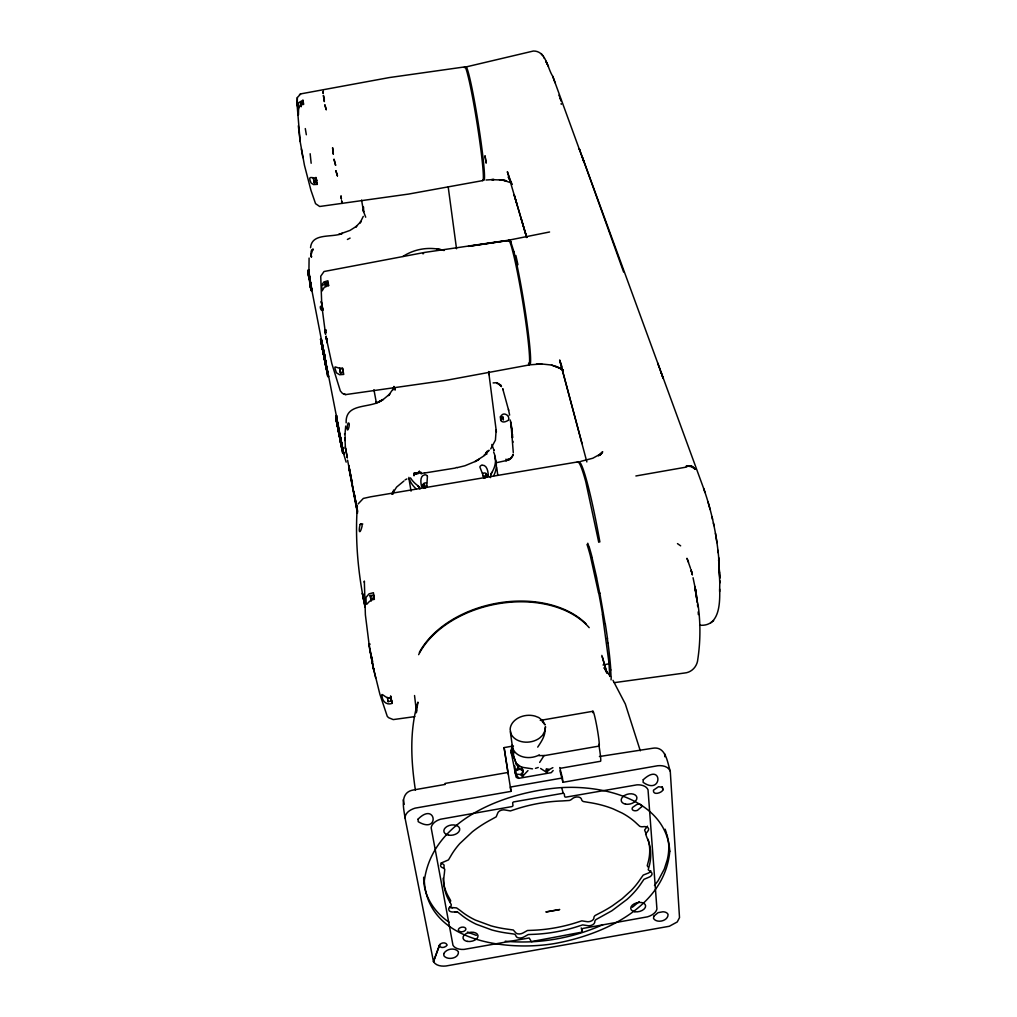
<?xml version="1.0" encoding="UTF-8"?>
<svg xmlns="http://www.w3.org/2000/svg" width="1017" height="1017" viewBox="0 0 1017 1017"><rect width="100%" height="100%" fill="white"/><g stroke="black" fill="none" stroke-linecap="round" stroke-linejoin="round"><path stroke-width="1.5" d="M321.69 285.078L322.109 290.913L324.423 287.074L328.605 285.561L327.906 280.768L323.902 281.963L321.69 285.078L325.796 284.607M513.28 452.59L510.865 422.08M312.016 290.506L309.219 274.234L308.456 274.565L309.74 281.137M364.315 582.36L364.328 581.05L365.383 614.84L369.807 650.079M496.156 429.988L495.419 440.158L490.728 448.891M699.62 625.201C719.782 627.019 720.036 602.839 719.667 589.097M298.413 108.59L298.35 114.972L298.413 108.59L300.333 105.399L303.511 104.115L302.952 100.263L298.515 102.704L298.439 109.175M719.769 582.97L718.676 557.596M482.846 180.581L408.605 194.069L319.681 206.489L315.55 203.667L310.91 190.179L304.439 165.237L300.142 141.477L297.193 105.882L297.32 97.594L300.74 93.882L389.346 77.559L464.909 66.88M544.909 730.956L545.481 726.748L544.909 730.956L542.557 735.329L539.671 738.011A17.734 13.374 -7.4 0 1 510.992 733.804L510.14 729.481A17.734 13.374 -7.4 0 1 535.031 716.095L538.756 717.532L542.709 720.748L545.125 724.93L541.997 721.167M297.193 105.882L297.32 97.594M719.642 591.589L719.807 580.631M325.554 360.615L325.237 359.446L324.766 360.806L325.554 360.615L324.181 358.124L323.673 351.462L323.571 354.513L324.334 354.208L324.003 352.492L322.77 350.852L323.571 354.513M391.723 700.624L392.13 703.37L390.897 697.001C387.566 701.285 379.951 690.149 382.125 696.62C382.494 701.616 386.981 705.455 392.13 703.37L391.57 700.916L388.163 701.654L388.189 700.548M506.034 460.726L507.928 459.951A6.801 6.788 12.1 0 0 511.615 457.714L513.102 454.396M322.681 348.424L323.19 347.204M325.682 361.493L324.487 359.687L325.275 363.234L325.974 362.853L326.292 364.455L325.504 364.582L326.012 362.878L325.275 363.234L325.504 360.577L324.487 359.687L325.554 360.73L327.894 372.769L326.965 372.222L326.355 365.205L325.491 364.95L326.279 364.811M490.397 477.011L490.893 474.57M324.703 360.336L323.368 350.255L323.508 354.107L324.334 354.208M324.766 360.806L325.656 361.048L322.923 346.911L322.122 347.039C320.406 335.216 325.02 356.675 325.338 359.522L324.359 358.861L324.499 355.302L325.16 362.599L325.02 361.48M370.188 644.142L369.044 644.015L369.158 645.566L373.57 669.199L370.048 651.071M322.77 350.852L323.991 352.823L322.58 349.695L323.266 348.755C322.02 347.445 325.542 355.022 324.944 357.87L324.398 358.759L325.148 358.785L324.131 356.764L324.359 358.861L325.084 358.505M309.651 278.035L308.914 270.064L308.151 270.141L308.863 278.213L309.651 278.035L309.588 276.611M345.068 433.318L345.704 426.085M357.348 506.11C354.895 540.002 358.137 574.135 365.141 607.327L362.37 593.229L363.577 599.522M416.487 709.764L416.309 712.79L417.911 702.137C409.381 730.753 411.008 760.932 415.394 790.107M508.284 416.156C499.55 407.639 496.334 427.915 508.487 420.161M393.261 493.906L393.566 490.041M338.775 429.784L343.797 454.014L328.567 375.883L325.491 364.95M309.092 258.064L308.926 270.967M506.085 460.612L505.983 459.125M322.897 310.312C319.541 311.736 319.325 300.829 322.897 309.88L321.245 301.426L322.783 309.232M308.456 274.565L310.35 286.298L309.931 281.811M508.742 419.233L508.589 419.97M514.246 752.644L511.894 753.75L511.106 751.792L511.704 754.5C515.174 755.517 514.526 763.996 518.899 766.462L515.428 770.886L515.988 774.026L520.653 774.573L522.471 776.467L522.789 769.856L521.301 767.085M327.156 369.641L326.482 369.87L326.444 366.323L325.847 366.984L326.228 367.862L326.864 367.455L326.444 366.323M361.582 200.107L363.628 211.943L363.539 206.998M324.944 357.87L324.156 357.997L324.804 357.107L324.563 359.662L324.499 355.302M339.335 432.327L338.75 433.293L339.614 437.094L340.39 436.992L343.797 454.014L335.991 418.851L336.792 418.851L336.08 419.068L336.703 422.64L337.491 422.525M311.151 254.606L311.444 257.047C310.986 255.598 310.299 247.995 313.236 249.775L312.944 248.873L311.151 254.606L311.444 257.047M599.42 756.521L652.215 748.334C665.932 745.575 667.228 762.038 670.267 771.191L679.509 917.626L677.246 921.961L669.313 926.271L445.942 965.997C441.505 966.455 436.013 965.832 433.484 961.65L405.033 817.935C403.711 808.134 399.338 792.472 413.258 790.006L445.217 784.412L445.052 783.433L507.992 772.462M405.033 817.935C405.173 812.57 410.563 809.532 415.114 808.134L511.004 791.379L510.381 787.056L562.426 777.967L562.935 782.302L657.732 765.737C662.385 765.242 668.322 766.322 670.267 771.191M325.91 330.042L325.504 332.661L324.906 329.864L325.91 330.042L325.249 331.453M511.843 747.037L511.208 751.029L511.894 753.75M393.376 387.922L393.07 389.842L393.49 387.452M323.749 351.717L323.253 353.09L323.368 350.255L324.029 356.992L324.754 357.158L324.131 356.764L324.181 358.124L324.944 357.997M662.97 789.866L662.372 787.26L658.508 786.726L653.448 790.196C652.685 795.714 661.698 793.006 662.97 789.866L662.181 786.866M457.091 467.667L464.922 465.761L475.714 461.26L478.893 459.392L475.079 461.565L484.397 455.565L487.181 451.217L486.418 452.705L489.024 450.213L488.262 451.535M346.161 422.843C345.195 401.766 371.319 409.292 383.078 399.528L377.383 402.503M443.895 868.454L444.111 865.251A5.25 3.267 -9.6 0 0 442.764 863.954L440.844 863.013M546.104 770.034L549.32 769.551L546.549 772.31L546.358 768.763L549.32 769.551L552.867 767.644M327.321 370.163L326.482 369.87L326.648 366.552M324.576 356.128L324.029 356.992L323.927 353.306M500.466 416.55L500.542 417.567M325.91 366.489L325.783 364.671M501.178 420.657L500.923 418.699M310.554 247.703C311.85 232.473 332.254 238.003 342.348 233.401L338.839 234.406L349.975 230.427L356.789 226.092L355.467 227.249L360.984 221.477L359.98 223.015L363.272 216.379M508.907 241.309L509.555 240.025L549.574 231.99M513.077 454.421L512.708 455.769M392.931 491.567L392.244 494.338L392.867 491.948M321.601 344.839L322.402 344.788L321.88 346.454L322.986 347.738M309.943 284.264L310.414 282.802L309.943 284.264L310.757 284.506L310.414 282.802M323.698 351.157L323.317 353.395L324.029 353.344M392.397 493.563L392.829 492.368M439.369 945.314L433.484 961.65L439.853 944.501C441.67 942.403 446.094 942.047 447.149 945.047C445.726 947.615 440.081 948.899 439.369 945.314L439.853 944.501M327.169 372.807L327.372 369.997M512.593 456.061L508.742 460.027L496.461 462.697M370.824 654.465L373.57 669.199M360.171 524.34C358.276 530.772 359.586 536.251 362.179 525.865L361.658 524.136L360.171 524.34L362.789 524.035M323.609 351.056L323.037 352.187L323.813 352.06L323.419 349.912M337.72 426.606L338.369 425.322L337.695 425.411L337.911 428.958L339.614 437.094M392.181 494.084L396.592 487.092L403.952 480.99M392.664 389.575L388.43 395.588L389.854 393.96L383.612 399.173L378.337 402.058M517.081 770.072L518.111 768.153L517.132 763.97L520.437 766.576L518.899 766.462M358.073 503.987L363.336 498.419L370.76 496.792L577.821 461.896M543.409 756.61L539.658 762.432M373.811 595.314L370.264 595.581L370.735 598.949L374.078 597.551L373.417 592.708L369.057 593.864L366.006 597.411C366.273 611.09 366.082 600.259 374.383 599.344L373.697 595.161M537.713 747.126C541.184 741.851 545.506 735.838 544.934 729.227M601.759 452.451L599.839 455.273L602.725 451.777L598.416 455.819L601.797 453.264L592.809 458.235L580.783 461.362M654.452 885.464L658.024 880.862L664.304 869.052L667.254 859.848A123.972 76.733 -11.6 0 0 668.398 841.301L666.974 834.385M326.215 363.679L325.44 363.819L325.948 366.857L326.991 367.823L326.889 366.819M327.004 372.362L327.423 371.294L327.843 372.476L327.004 372.362L327.754 372.133L325.3 363.374L325.974 362.853L325.643 364.849L325.44 363.819L326.304 364.544M326.533 369.946L327.067 369.311M315.893 177.378L316.745 180.823L313.859 181.344L314.24 182.857L316.859 182.157L317.329 184.369L313.567 184.585L311.1 183.009C307.973 175.954 310.299 177.301 316.198 178.331L316.745 180.823L316.033 179.92M511.932 752.186L511.335 752.898L516.064 777.052L516.992 777.751L518.784 778.323L551.227 772.666L553.172 770.543M511.704 754.5L513.979 751.881M308.888 275.645L309.219 274.234M520.653 774.573L522.916 772.094L521.874 767.238L532.527 768.865M527.976 770.581L522.471 776.467M486.355 477.278L488.287 475.257C488.096 471.697 487.079 464.896 482.185 465.138M424.178 487.766L421.597 486.495L422.754 485.401A3.407 2.276 -9.1 0 1 423.58 484.829M336.589 415.559L336.894 419.08L336.157 419.258L335.864 415.94L336.703 415.724M419.347 471.214L418.572 473.49L416.233 473.897L414.733 472.663M639.312 901.621L632.332 907.253M582.245 932.068L531.395 941.602L529.145 937.966L464.006 949.408A12.624 7.564 -10 0 1 452.972 945.238L431.17 827.825A13.399 8.517 -9.8 0 1 440.552 819.219L511.958 806.583L512.988 805.858L512.644 802.667L513.496 801.943L563.227 793.247C565.579 793.387 563.367 797.277 565.732 797.163L636.973 784.844A13.348 8.467 -13.5 0 1 648.032 789.853L656.931 909.045A12.573 7.513 -13.1 0 1 647.524 916.826L582.957 928.419L581.94 929.284L582.245 932.068L581.254 927.936M325.834 362.535L325.109 362.878L326.902 367.811M710.705 622.849L713.642 620.65M303.117 101.675L300.625 102.361L300.676 103.454L303.524 104.509L303.117 101.675L300.676 103.454L301.248 106.721M325.872 286.692L325.478 284.48L328.122 282.573L325.198 282.98L325.478 285.141L327.855 283.514L328.605 285.675M323.813 352.035L323.139 352.505L322.91 351.437M321.347 343.555L322.402 344.471L321.003 341.267L321.83 341.292L322.478 344.649L321.766 345.132L321.436 344.013L322.147 343.492L321.436 344.013L322.554 345.055L321.766 345.132L320.952 341.521L321.753 340.987L321.258 342.615L322.033 342.449L321.753 340.987M323.889 356.039L324.347 354.425L323.953 356.853L324.779 356.878M323.533 350.42L322.338 348.628L322.821 350.852L323.355 349.492L322.58 349.695L323.317 353.395M402.974 256.449C414.949 248.542 430.394 246.356 444.111 250.525M300.74 93.882L299.481 94.581M311.278 286.921L311.749 289.438L310.96 289.642L309.867 284.048L310.643 283.807M415.699 473.579C413.194 474.532 414.504 478.257 413.716 473.236L420.86 472.168C421.902 476.248 420.402 470.49 418.165 472.638M405.109 479.871L406.876 478.943M347.407 239.465L350.09 238.08M388.163 701.654L387.604 698.666L390.846 697.115L390.63 695.844M342.78 371.866L340.415 372.921L339.767 369.438L342.589 368.434L343.746 374.421L339.589 374.726L336.449 372.819C332.915 362.649 335.445 369.006 342.576 368.154L343.25 372.235M335.864 417.046L336.602 416.728M323.711 354.831L323.317 353.954L324.169 353.916L323.317 353.954L323.953 356.853L324.703 356.535L324.385 354.78M603.056 924.593C572.546 938.271 538.565 944.259 505.233 941.195M416.233 473.897L416.919 473.63M521.874 767.238L522.725 771.039L520.145 769.106L515.428 770.886L515.466 773.53L514.831 766.004M324.398 358.759L324.194 356.903L325.084 356.827M485.808 452.718L486.978 452.323M481.791 465.214L481.117 465.494A3.559 2.797 14 0 0 480.1 466.472A3.521 2.784 23.8 0 0 479.884 467.032L483.838 477.202M535.451 768.356L538.26 767.479M325.504 360.577L324.893 361.81L325.783 361.912M421.102 473.68L424.801 472.727M320.876 341.102L321.652 340.898L321.308 339.106L320.52 339.233L321.397 343.301M466.129 66.919L533.366 51.028C546.116 50.812 547.337 68.228 552.765 76.351L582.182 157.076M322.923 347.433L322.02 346.975L322.809 346.835M326.406 369.057L327.169 368.891L326.902 367.429L326.101 367.557L325.58 365.345M326.991 367.823L326.139 367.912L325.364 363.984L325.186 361.938L325.936 361.772M538.794 755.618L544.553 755.542M320.52 339.233L322.033 342.449M339.36 432.365L338.521 431.437M425.004 472.943L455.476 468.036M603.017 664.991L609.107 663.77L602.395 614.281M324.131 357.399L324.792 357.272M327.347 366.819L326.432 366.463L326.686 370.811L327.754 376.557L328.682 376.481M310.795 284.785L309.969 284.824L310.77 288.866L311.749 289.438M337.847 424.318L339.271 431.195L338.508 431.322L336.856 423.301L337.606 423.148L338.305 426.339M339.436 432.657L338.699 432.81L338.903 434.106L340.339 440.806L341.102 440.692L340.428 437.348L339.678 437.45M336.856 423.301L337.491 426.682L338.254 426.53M342.843 450.595L343.479 452.959L342.704 453.061L340.644 442.929L341.407 442.789M320.952 341.521L321.83 341.826M528.954 364.989L446.298 380.294L345.818 394.571L342.475 393.439L340.339 390.935L331.809 363.565L326.012 336.792L327.118 342.843M341.292 446.488L342.055 446.349M343.263 372.4L340.415 372.921L339.627 368.103M635.879 475.969L686.755 467.019M560.583 768.255L600.602 761.263A17.581 1.17 80 0 0 598.759 744.38M540.281 720.392L592.86 711.29M508.144 774.013L504.101 747.597L513.458 745.969M543.307 755.809L599.127 746.071M324.067 352.073L323.292 352.2L323.991 356.967M308.24 273.001L309.054 272.874M340.631 438.899L339.894 439.013L341.076 444.607L341.826 444.48L341.026 440.857M320.584 339.525L321.372 339.398M323.368 353.09L324.143 352.963M340.047 435.721L339.297 435.848L338.979 431.081M321.525 344.432L322.046 346.644L322.834 346.517L322.313 344.293M343.199 451.523L341.839 445.192L341.076 445.293L340.733 443.539L341.483 443.348M322.402 348.475L323.203 348.348L322.72 346.454L321.88 346.454L322.478 348.869L323.266 348.755M339.335 432.034L338.547 432.149L337.898 428.538L339.335 436.14L340.098 436.013M338.216 426.237L337.441 426.352L336.754 422.983L337.53 422.856L336.767 422.894L335.991 418.851M340.187 437.552L339.932 436.026L340.517 442.268L341.292 442.153L340.822 439.853M340.644 442.929L341.153 445.649L341.89 445.535M484.27 454.891L486.812 454.09L486.889 452.082M341.369 442.497L340.593 442.611L341.267 446.018L342.017 445.916M506.695 240.711L468.29 246.356L506.669 240.711M508.614 240.215L424.89 252.381L324.029 271.514L320.724 276.23L321.715 303.397M309.969 284.824L310.973 285.574M337.835 427.941L338.597 427.839M614.344 682.636L684.505 673.025C691.814 672.453 697.268 666.338 697.815 659.207C700.586 640.774 700.599 621.984 697.891 603.564M414.809 716.616L393.248 719.591L388.621 717.697L387.261 716.337L379.875 694.204L372.642 665.029L375.705 677.983M339.894 439.013L340.504 441.734L341.28 441.632M341.331 442.446L340.581 442.548L340.364 439.471M327.741 375.972L328.567 375.883M341.153 445.649L342.144 450.213L342.92 450.124M422.767 253.729L423.555 253.653M452.629 907.889L449.527 907.342L456.582 907.914L460.396 910.622A104.611 64.732 -11.6 0 0 475.562 920.143L490.969 925.826A104.611 64.732 -11.6 0 0 508.271 929.284L513.28 929.996L515.327 932.309A5.021 3.013 -11 0 0 522.878 933.047L527.48 930.491L533.251 930.263A104.611 64.732 -11.6 0 0 576.283 922.622L581.838 920.843L586.148 921.529A5.021 3.013 -12.2 0 0 593.877 918.376L593.941 917.359A5.009 3 -12.3 0 1 595.237 915.453L599.827 913.037A104.611 64.732 -11.6 0 0 612.476 905.753L622.15 898.736L630.921 890.765A104.611 64.732 -11.6 0 0 640.608 878.764L643.227 875.09L647.27 873.489A5.11 3.115 -13.3 0 0 650.855 870.832M323.05 352.302L323.902 352.619M530.836 364.747L541.73 363.972L536.404 364.162M309.448 276.764L308.685 276.802L308.316 273.687L308.215 271.323L308.99 271.247M454.942 911.842L453.29 911.995A5.149 3.14 -9.9 0 1 449.145 910.673L448.637 909.147A5.149 3.14 -9.9 0 1 449.425 907.545L450.442 906.617A5.149 3.14 -9.7 0 0 451.268 904.609L449.374 901.202A104.802 64.707 -11.6 0 1 444.34 873.679L444.76 869.37A5.25 3.267 -9.7 0 0 443.425 868.086L442.064 867.501A5.263 3.28 -9.8 0 1 440.514 865.213L441.887 862.912A5.263 3.28 -9.8 0 1 444.137 861.768L448.484 859.886L450.633 856.276A104.802 64.707 -11.6 0 1 459.773 843.601L472.371 831.792A104.802 64.707 -11.6 0 1 491.402 819.473L496.207 816.829L497.529 813.575A5.365 3.42 -11 0 1 505.729 810.104L510.394 810.93L516.318 808.998A104.802 64.707 -11.6 0 1 562.312 800.938L569.38 800.468A5.365 3.42 -12.3 0 0 571.529 799.375L572.698 798.383A5.352 3.407 -12.4 0 1 581.393 798.892L581.699 799.972A5.352 3.407 -12.6 0 0 583.466 801.549L588.716 802.426A104.802 64.707 -11.6 0 1 613.137 808.884L622.112 813.053A104.802 64.707 -11.6 0 1 636.744 823.567L639.693 826.274A5.25 3.28 -13.5 0 0 642.591 826.757L644.282 826.579A5.238 3.267 -13.5 0 1 647.702 831.321L645.604 834.016L647.092 837.983A104.802 64.707 -11.6 0 1 649.253 865.899L648.223 869.751L650.804 871.963A5.123 3.115 -13.3 0 1 648.249 877.518L643.952 879.336L641.574 882.794A104.802 64.707 -11.6 0 1 627.12 899.32L611.891 910.762L596.127 919.495A5.021 3 -12.3 0 0 594.818 921.389L594.754 922.406A5.021 3 -12.2 0 1 587.012 925.559L582.703 924.885L577.135 926.665A104.802 64.707 -11.6 0 1 534.027 934.318L528.255 934.547L523.641 937.102A5.034 3.013 -11 0 1 516.077 936.365L515.759 935.424A5.034 3.013 -10.8 0 0 514.03 934.064L509.008 933.352A104.802 64.707 -11.6 0 1 491.681 929.907L476.261 924.237A104.802 64.707 -11.6 0 1 461.057 914.728L457.904 912.236L454.942 911.842L457.243 912.007M370.379 595.759L373.506 595.504M689.195 465.939L686.45 466.155L691.84 466.409L695.323 469.244L691.852 466.447L686.424 466.091L691.852 466.447L695.348 469.307L691.852 466.447M341.509 447.455L342.271 447.404M370.735 598.949L373.252 598.784M486.037 180.009L493.728 179.526M494.071 179.488L491.694 179.628L502.779 180.073L499.512 179.717L506.568 180.823L503.428 180.238L510.852 182.755M322.821 350.852L323.838 351.666L323.101 352.124L322.338 348.628L323.406 349.645M325.847 366.984L326.686 366.946M325.364 363.984L326.152 363.959M324.003 352.492L323.139 352.505L322.72 349.835L323.266 352.467L323.063 351.259M541.565 363.972L551.494 365.027L560.164 368.218L551.494 365.027M325.91 362.942L325.109 362.878L325.504 364.582M310.261 285.917L311.024 285.98M308.367 273.942L309.079 274.005M344.178 394.291L345.818 394.571M441.747 249.839L436.624 248.885M327.499 371.129L326.762 370.976L327.22 372.095M456.353 467.464L457.078 467.629M555.892 366.311L562.859 369.934M514.017 751.741L510.788 750.317M310.172 285.701L311.685 288.879M322.618 349.721L323.508 349.962L322.58 349.695L322.529 347.369M323.889 355.747L324.703 356.535M467.413 932.068L476.287 935.36M324.436 358.67C326.126 365.713 323.19 355.683 325.275 359.014M488.287 475.257L486.8 474.608A3.407 2.276 -7.7 0 0 485.808 474.329M518.111 768.153L520.145 769.106M540.612 768.471L546.549 772.31M339.208 433.992L339.869 434.399M498.699 384.121L501.457 386.625L500.898 385.316M326.304 367.226L327.054 368.561M562.935 369.921L560.545 368.281L562.998 370.074M677.462 543.612L680.653 545.849M345.233 433.827L344.547 433.878L345.195 436.166M419.843 488.554L418.699 486.723A4.424 1.653 55.6 0 0 418 485.884L417.072 485.084A44.201 29.29 -8.4 0 1 410.512 477.888M448.993 922.139C434.221 912.173 423.212 895.456 423.682 877.213M327.385 339.093L326.241 338.025L326.622 339.513L326.114 336.08M493.118 382.926L496.881 382.697L500.72 385.074M419.703 488.236L418.483 486.431L419.945 488.872M648.121 867.107L647.232 865.721L648.261 861.869A104.611 64.732 -11.6 0 0 648.083 839.279M427.267 475.943L426.835 475.46A3.559 2.835 -29.7 0 0 425.513 474.85A3.547 2.987 -37.6 0 0 424.814 474.786C419.665 475.651 420.707 482.961 421.597 486.495M542.773 55.63L541.222 53.596M609.857 675.822L604.073 667.686L607.06 672.809L604.873 668.283L606.539 672.262M324.27 357.641L324.804 358.429M515.988 774.026L518.784 778.323M612.971 680.322L625.315 703.967L640.303 750.826M512.339 184.433L508.271 176.907L511.259 183.022L507.356 171.708L516.572 203.044M543.828 57.359L544.387 58.414M547.299 64.135L545.786 61.109L548.455 66.461M646.1 833.94L644.6 829.974L646.698 827.279A5.238 3.267 -13.5 0 0 647.46 826.16M491.821 444.467L494.084 450.684L493.855 449.832M510.636 241.372L513.916 251.796M561.842 366.387L559.642 359.993L586.86 461.934M558.892 95.191L559.286 96.119M500.478 416.563L500.873 418.356M515.632 762.292L516.534 764.593L514.055 757.729M688.522 562.198L686.971 558.282L690.568 568.478M427.445 476.248L426.708 486.838M363.501 211.422L365.7 217.206M658.063 363.959L657.719 363.107L658.241 364.645M660.732 371.281L579.27 148.813L580.16 151.126M658.101 364.048L658.279 364.76M661.355 372.947L660.885 371.675L703.611 488.338C711.747 511.513 716.934 535.743 718.93 560.214M661.393 373.048L663.237 378.502L662.588 376.964M552.765 76.351L555.104 82.758M662.499 376.722L661.66 374.345M394.151 387.274L395.181 390.07L393.948 386.396M582.334 157.038L623.599 272.009M325.91 332.61L324.906 329.864L325.567 334.326L322.008 307.21M559.922 97.772L560.278 98.751M658.419 364.938L659.181 367.086M582.792 158.309L584.127 162.517L583.313 160.47M665.131 829.198L666.504 833.088M346.149 462.125L343.606 453.735M659.308 367.442L659.664 368.485M661.419 373.671L659.715 368.65M583.148 159.961L582.232 157.254M587.788 543.243L589.377 548.036M337.657 423.225L336.894 419.08M703.611 488.338L705.023 492.52M560.392 99.119L560.418 99.17A12.674 0.928 76.6 0 0 560.278 98.776M309.867 284.048L310.477 287.239L310.109 283.934M375.693 401.969L375.896 402.643M503.008 389.638L502.703 388.672L508.627 410.283M520.984 218.058L526.679 237.368M692.246 574.478L691.077 569.94L692.374 574.91M526.628 237.139L514.119 194.717L526.704 237.533M601.848 655.393L606.653 672.072M602.255 656.766L606.984 673.19M707.934 501.686L710.133 509.479M338.508 431.322L337.491 426.682M340.339 440.806L339.335 436.14M561.969 788.709L563.227 793.247M560.202 362.103L582.029 443.565M691.077 569.94L691.662 572.113M322.999 350.115L322.681 349.238M559.744 767.53L562.426 777.967M559.986 770.861L562.935 782.302M592.123 557.952L596.852 578.444M508.386 416.5L508.462 416.83A3.102 0.801 79.2 0 1 508.742 418.597M338.686 428.882L339.271 431.195M340.517 438.365L341.102 440.692M310.77 288.866L310.96 289.642M468.634 78.385L467.095 72.309A57.575 3.293 81 0 0 464.362 67.669M322.402 344.788L322.923 346.911M320.863 340.987L321.258 342.615M322.02 346.975L322.478 348.869M371.027 654.719L372.731 661.838M371.04 654.821L371.764 657.808M321.308 339.106L322.186 343.174M515.861 255.509L517.933 264.725M712.002 516.903L712.548 519.331M321.041 341.966L321.626 344.598M337.746 427.56L336.767 422.894M369.044 644.015L369.502 646.126M693.047 577.72L695.628 590.191M713.375 522.992L713.959 525.624M694.789 586.364L695.348 588.97M309.003 276.662L309.499 278.963M317.329 184.369L316.643 181.992L314.24 182.857L313.401 177.784L313.859 181.344M326.864 367.455L327.169 368.891M508.462 409.457L509.631 415.114M348.996 467.795L348.704 466.383L357.539 512.098M324.41 357.069L324.944 360.895M508.093 459.15L508.347 460.167L508.258 459.061M325.694 361.62L325.898 362.332L325.809 361.378M510.267 419.996L511.92 430.115L511.22 424.547M356.878 510.267L357.399 512.924M311.672 289.273L321.639 340.835M340.504 441.734L341.076 444.607M403.279 799.769L404.181 804.371M598.555 592.987L590.343 555.765A73.86 5.682 80.2 0 0 586.987 544.413M323.164 350.763L323.737 354.463L323.673 353.382M370.264 595.581L370.697 597.767M347.28 457.688L345.538 448.357L347.331 457.688M348.971 468.646L357.463 513.356M309.193 277.476L309.537 279.243M342.144 450.213L342.704 453.061M347.611 460.256L357.412 511.551M309.257 275.238L309.791 278.467M323.393 351.157L323.889 353.713M340.733 443.476L341.076 445.293M324.487 359.687L324.893 361.81M325.186 361.938L325.567 363.984M355.836 503.148L357.463 511.78M372.12 662.347L372.311 663.376M599.763 592.873L605.102 623.459M510.839 422.716L511.271 425.017M325.198 282.98L325.478 284.48M336.741 418.775L337.25 421.47M373.938 389.714L376.455 403.393M336.678 419.385L337.085 421.623M308.151 270.141L308.596 273.268M310.452 282.357L310.77 284.15M419.246 471.367L419.474 472.651M598.746 542.29L585.792 481.816A90.411 7.259 80.3 0 0 577.186 462.239M310.147 153.732L311.164 163.254M342.106 202.472L342.271 203.425M302.952 100.263L303.358 102.628M301.337 148.876L302.863 157.584M305.291 128.574L306.346 134.752M326.711 370.391L327.754 376.557M408.961 478.715L411.046 491.16M495.266 457.701L495.025 456.252M496.182 463.218L495.851 461.222L496.08 462.671M387.401 697.433L387.604 698.666M301.185 106.048L300.625 102.361M369.946 648.604L370.684 653.321M715.434 533.289L716.947 542.646M370.913 598.86L371.256 600.996M502.907 417.822C504.101 424.585 502.551 413.461 502.856 417.491M504.101 747.597L511.004 791.379M341.267 446.018L340.53 439.395M510.331 731.731L513.788 756.495M607.302 638.256L607.937 642.897M697.471 604.734L697.738 606.729M456.519 248.745L448.217 187.052M696.963 599.369L695.946 592.021L697.459 603.03L697.128 600.589M695.768 592.339L695.221 588.246L695.679 592.619M496.385 431.933L488.63 371.536L489.024 374.637M496.716 467.172L497.72 474.952M324.029 356.611L324.232 358.238M363.336 210.608L363.222 209.833M695.946 593.445L695.475 589.606L695.908 593.801M310.63 282.345L310.732 283.107M325.961 365.243L325.605 362.179M414.542 695.539L416.385 711.137M308.215 271.323L308.685 276.802M298.337 125.79L300.142 141.477M717.951 550.311L718.193 552.765M608.814 660.77L609.806 676.483M310.884 288.663L311.177 290.773L309.842 282.523M345.322 446.921L345.449 448.637L344.916 437.259L344.992 440.501M512.365 434.119L512.415 434.831M512.886 441.238L512.962 442.293M326.101 366.349L326.177 367.34M336.525 420.085L336.703 422.64M338.369 429.555L338.547 432.149M696.111 594.716L696.327 597.996M340.301 439.128L340.517 442.268M664.648 753.788L664.838 756.737M336.563 419.83L336.754 422.983M698.196 611.916L698.348 614.56M390.846 697.115L391.049 700.764M610.721 669.783L610.95 675.072M308.761 275.505L308.863 278.213M364.595 601.467L364.683 604.454M482.503 473.579A2.339 1.564 -7.7 0 1 485.745 473.274A2.339 1.564 -7.7 0 1 485.935 475.447A2.339 1.564 -7.7 0 1 482.694 475.88M485.579 474.99A2.339 1.564 -7.7 0 1 486.101 477.405M485.478 477.761A2.339 1.564 -7.7 0 1 483.609 477.965M493.614 452.044A44.201 29.29 -8.4 0 1 491.847 472.485M495.025 458.387A44.29 29.417 -8.4 0 1 493.537 476.007M416.36 489.012A44.29 29.417 -8.4 0 1 408.859 477.367M426.72 485.63A2.339 1.564 -9 0 1 423.682 485.694A2.339 1.564 -9 0 1 423.568 483.634A2.339 1.564 -9 0 1 426.581 483.011M425.576 487.931A2.339 1.564 -9 0 1 423.593 485.821M418.025 485.935A4.411 1.602 55.4 0 1 418.712 486.723M490.486 477.609A2.759 1.182 -74.7 0 1 490.436 476.693M424.076 484.6A3.407 2.276 -9.1 0 1 424.598 484.435M507.953 241.385A63.219 4.119 80.8 0 1 511.983 248.453L513.903 256.03A63.219 4.119 80.8 0 1 526.45 326.749A63.219 4.119 80.8 0 1 528.509 364.887M513.903 251.758A63.257 4.144 80.8 0 1 527.709 328.453A63.257 4.144 80.8 0 1 528.535 363.171M509.797 240.114A63.257 4.144 80.8 0 1 510.979 242.148M589.288 547.362A73.987 5.733 80.2 0 1 592.047 557.163M608.013 643.138A73.847 5.708 80.2 0 1 610.797 670.076M611.179 676.152A73.834 5.962 79.7 0 1 611.064 679.877M596.928 579.372A73.898 3.737 79.6 0 1 599.738 593.407M605.28 623.752A73.809 6.293 80 0 1 607.518 638.829M598.632 592.479A73.745 5.873 80.2 0 1 602.572 614.382M443.158 878.23A104.611 64.732 -11.6 0 0 448.726 897.096L450.607 900.515A5.149 3.153 -9.7 0 1 450.175 902.028M539.29 754.906A17.607 13.361 -7.4 0 1 521.276 756.317A17.607 13.361 -7.4 0 1 512.276 744.876M496.665 383.333A6.776 6.738 38.1 0 1 498.216 383.867M468.646 78.436A57.575 3.293 81 0 1 480.138 144.134A57.575 3.293 81 0 1 482.478 180.378M578.088 462.379A90.411 7.297 80.3 0 1 599.877 541.934M561.092 103.632A11.454 0.979 77.6 0 1 561.282 104.319M560.736 99.806A13.552 1.17 77.3 0 1 561.219 101.331M465.633 67.3A57.372 3.305 81 0 1 472.892 92.814A57.372 3.305 81 0 1 482.465 153.071L482.846 156.262A57.372 3.305 81 0 1 483.393 179.742M419.373 652.393A94.975 64.796 -11.5 0 1 497.936 603.043A94.975 64.796 -11.5 0 1 585.983 623.777M418.635 654.668A95.077 64.846 -11.5 0 1 499.894 603.462A95.077 64.846 -11.5 0 1 589.186 627.667M592.708 712.65A17.696 1.195 80 0 1 597.017 727.536A17.696 1.195 80 0 1 598.619 745.461M347.128 427.814C347.153 434.971 351.157 421.864 348.157 423.047A4.526 1.081 -83.7 0 0 347.382 425.703L347.128 427.814M323.266 91.314L323.152 93.259L323.266 91.314M669.809 851.216C664.597 907.177 602.992 935.043 553.896 943.662C506.606 951.34 427.737 941.971 424.318 880.913C432.289 819.867 503.339 792.942 557.049 787.959C600.437 783.993 666.059 798.472 669.809 851.216M324.27 98.166L324.309 101.611L323.355 95.382L324.27 98.166M341.038 196.078L341.356 198.836L341.038 196.078M326.012 361.391L325.707 363.679L325.275 361.785L326.012 361.391M418.101 819.117L418.19 821.672C439.992 834.741 436.14 800.913 418.101 819.117M443.844 953.539L443.895 955.777C447.429 960.633 459.252 958.434 458.375 951.683C454.841 947.297 446.399 948.696 443.844 953.539M643.252 779.721L643.087 782.315C662.626 796.057 662.957 761.39 643.252 779.721M641.93 806.494L637.481 810.333A3.979 2.504 -13.5 0 1 633.07 810.244A3.979 2.504 -13.5 0 1 632.676 807.345L636.629 804.6A3.979 2.504 -13.5 0 1 641.841 805.68L641.93 806.494M653.728 916.266L653.55 918.529C656.982 923.69 668.283 920.932 668.055 914.448L667.673 913.787A7.45 4.437 -13.4 0 0 662.944 911.779L658.075 912.656L653.728 916.266M558.002 909.859L545.875 911.969L559.719 909.529L558.002 909.859M563.1 370.023L560.85 368.129L563.202 370.112M337.428 175.865L335.928 170.856L337.428 175.865M342.182 202.23L341.559 200.781L342.208 203.197L342.182 202.23M326.203 109.658L324.919 104.98L326.203 109.658M335.597 165.224L334.034 159.338L335.597 165.224M486.126 162.873L485.033 155.995L486.126 162.873M352.378 484.117L348.78 465.468L352.403 484.105M357.463 510.534L353.878 491.885L357.476 510.534M333.322 154.088L332.597 147.796L333.322 154.088M512.25 433.738L512.034 430.966L512.53 437.73L512.25 433.738M719.489 572.342L718.65 559.795L719.782 578.203L719.489 572.342M491.808 472.524A4.577 1.411 -74.5 0 0 490.868 474.57A4.577 1.386 -74.2 0 1 491.847 472.6M448.573 835.135A8.022 5.098 -9.9 0 0 459.684 828.728A8.022 5.098 -9.9 0 0 447.086 826.44A8.022 5.098 -9.9 0 0 448.573 835.135M634.786 911.728A7.564 4.526 -13 0 0 645.617 905.829A7.564 4.526 -13 0 0 634.15 903.846A7.564 4.526 -13 0 0 634.786 911.728M625.48 804.116A7.996 5.06 -13.4 0 0 636.909 797.671A7.996 5.06 -13.4 0 0 624.769 795.319A7.996 5.06 -13.4 0 0 625.48 804.116M467.451 941.411A7.589 4.551 -10.1 0 0 477.99 935.551A7.589 4.551 -10.1 0 0 466.117 933.631A7.589 4.551 -10.1 0 0 467.451 941.411M460.04 931.623A3.814 2.301 -10 0 0 465.888 929.169A3.814 2.301 -10 0 0 460.421 927.568A3.814 2.301 -10 0 0 460.04 931.623"/></g></svg>
